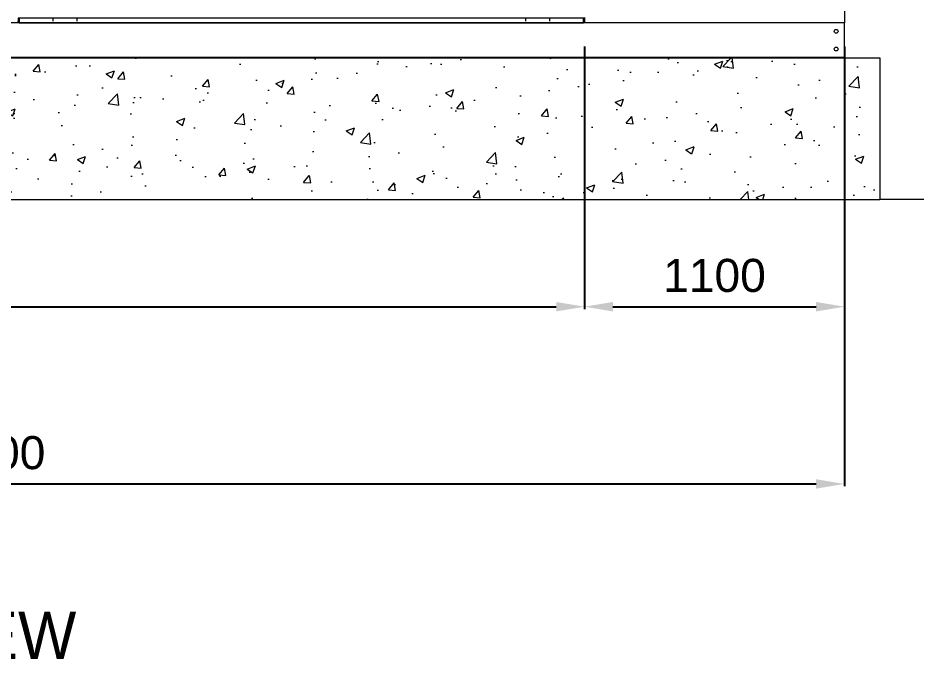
# Model space of a CAD drawing. Header units: millimetres. Extents: x -648583 to 40219, y -129719 to 29148.
# Drawn here: x 22363 to 26198, y 12141 to 14854 of the extents above; entities that cross this region are included whole.
import ezdxf
from ezdxf.enums import TextEntityAlignment as Align

# ---------------------------------------------------------------- set-up
doc = ezdxf.new("R2010")
doc.units = ezdxf.units.MM
doc.layers.add('냉각탑_text', color=3, linetype='Continuous')
doc.layers.add('냉각탑_기초', color=23, linetype='Continuous')
doc.styles.get("Standard").update_dxf_attribs({"font": 'arial.ttf'})
doc.styles.add('돋움', font='Dotum.ttf')
doc.dimstyles.new('1.40', dxfattribs={"dimscale": 20, "dimtxt": 1.5, "dimasz": 1, "dimexe": 0.5, "dimexo": 0.5, "dimgap": 0.5, "dimtad": 1, "dimdec": 0, "dimzin": 0, "dimdsep": 46, "dimtxsty": 'Standard', "dimcen": 0, "dimclrd": 2, "dimclre": 2, "dimclrt": 3, "dimadec": 0, "dimazin": 0, "dimtfac": 1, "dimtdec": 0, "dimtmove": 0, "dimatfit": 0, "dimfxl": 1, "dimtolj": 1, "dimtzin": 0, "dimlwd": -1, "dimlwe": -1, "dimarcsym": 0})

# ---------------------------------------------------------------- blocks, each defined once
blk = doc.blocks.new('*D61')
at = {"color": 2, "transparency": 16777216}
for p, q in [((19361.3, 14733.6), (19361.3, 13621.8)), ((24761.3, 14733.6), (24761.3, 13621.8)), ((19481.3, 13631.8), (24641.3, 13631.8))]:
    blk.add_line(p, q, dxfattribs=at)
for points in [[(19481.3, 13651.8), (19481.3, 13611.8), (19361.3, 13631.8)], [(24641.3, 13651.8), (24641.3, 13611.8), (24761.3, 13631.8)]]:
    blk.add_solid(points, dxfattribs=at)
at = {"layer": 'Defpoints', "color": 0, "transparency": 16777216}
for p in [(19361.3, 14833.6), (24761.3, 14833.6), (24761.3, 13631.8)]:
    blk.add_point(p, dxfattribs=at)
at = {"color": 3, "lineweight": 20, "transparency": 16777216, "insert": (22061.3, 13763.3), "char_height": 140, "attachment_point": 5}
blk.add_mtext('\\A1;5400', dxfattribs=at)
blk = doc.blocks.new('*D62')
at = {"color": 2, "transparency": 16777216}
for p, q in [((24761.3, 14733.6), (24761.3, 13621.8)), ((25861.3, 14733.6), (25861.3, 13621.8)), ((24881.3, 13631.8), (25741.3, 13631.8))]:
    blk.add_line(p, q, dxfattribs=at)
for points in [[(24881.3, 13651.8), (24881.3, 13611.8), (24761.3, 13631.8)], [(25741.3, 13651.8), (25741.3, 13611.8), (25861.3, 13631.8)]]:
    blk.add_solid(points, dxfattribs=at)
at = {"layer": 'Defpoints', "color": 0, "transparency": 16777216}
for p in [(24761.3, 14833.6), (25861.3, 14833.6), (25861.3, 13631.8)]:
    blk.add_point(p, dxfattribs=at)
at = {"color": 3, "lineweight": 20, "transparency": 16777216, "insert": (25311.3, 13763.3), "char_height": 140, "attachment_point": 5}
blk.add_mtext('\\A1;1100', dxfattribs=at)
blk = doc.blocks.new('*D63')
at = {"color": 2, "transparency": 16777216}
for p, q in [((18661.3, 14585.2), (18661.3, 12871.4)), ((25861.3, 14585.2), (25861.3, 12871.4)), ((18781.3, 12881.4), (25741.3, 12881.4))]:
    blk.add_line(p, q, dxfattribs=at)
for points in [[(18781.3, 12901.4), (18781.3, 12861.4), (18661.3, 12881.4)], [(25741.3, 12901.4), (25741.3, 12861.4), (25861.3, 12881.4)]]:
    blk.add_solid(points, dxfattribs=at)
at = {"layer": 'Defpoints', "color": 0, "transparency": 16777216}
for p in [(18661.3, 14685.2), (25861.3, 14685.2), (25861.3, 12881.4)]:
    blk.add_point(p, dxfattribs=at)
at = {"color": 3, "lineweight": 20, "transparency": 16777216, "insert": (22261.3, 13012.9), "char_height": 140, "attachment_point": 5}
blk.add_mtext('\\A1;7200', dxfattribs=at)
blk = doc.blocks.new('1')
at = {"lineweight": 20}
for p, q in [((25861.3, 18433.6), (25861.3, 14833.6)), ((24761.3, 14833.6), (19861.3, 14833.6)), ((25861.3, 14833.6), (24761.3, 14833.6))]:
    blk.add_line(p, q, dxfattribs=at)
at = {"color": 7, "lineweight": 20, "ltscale": 0.34}
for p, q in [((22363.3, 14853.6), (22363.3, 14840)), ((22512.3, 14840), (22512.3, 14853.6)), ((22612.3, 14853.6), (22612.3, 14840)), ((24512.3, 14840), (24512.3, 14853.6)), ((24612.3, 14853.6), (24612.3, 14840)), ((24761.3, 14840), (24761.3, 14853.6))]:
    blk.add_line(p, q, dxfattribs=at)
at = {"color": 7, "lineweight": 20}
for p, q in [((22512.3, 14853.6), (22363.3, 14853.6)), ((24756.6, 14853.6), (22368, 14853.6)), ((24512.3, 14853.6), (22612.3, 14853.6)), ((24761.3, 14853.6), (24612.3, 14853.6)), ((24761.3, 14833.6), (22363.3, 14833.6)), ((22368, 14833.6), (24756.6, 14833.6))]:
    blk.add_line(p, q, dxfattribs=at)
at = {"color": 7, "lineweight": 20, "ltscale": 0.16}
for p, q in [((22363.3, 14833.6), (22363.3, 14840)), ((24761.3, 14840), (24761.3, 14833.6))]:
    blk.add_line(p, q, dxfattribs=at)
at = {"color": 7, "lineweight": 20, "ltscale": 0.3825}
for p, q in [((22368, 14853.6), (22368, 14838.3)), ((24756.6, 14838.3), (24756.6, 14853.6))]:
    blk.add_line(p, q, dxfattribs=at)
at = {"color": 7, "lineweight": 20, "ltscale": 0.39}
blk.add_line((24761.3, 14855.6), (24761.3, 14840), dxfattribs=at)
at = {"color": 7, "lineweight": 20, "ltscale": 0.00043427}
blk.add_line((24761.3, 14843.1), (24761.3, 14843.1), dxfattribs=at)
at = {"color": 7, "lineweight": 20, "ltscale": 0.1175}
for p, q in [((22368, 14833.6), (22368, 14838.3)), ((24756.6, 14833.6), (24756.6, 14838.3))]:
    blk.add_line(p, q, dxfattribs=at)
at = {"color": 7, "lineweight": 20, "ltscale": 0.000478323}
blk.add_line((22372.8, 14833.6), (22372.9, 14833.6), dxfattribs=at)
at = {"color": 7, "lineweight": 20, "ltscale": 0.000571071}
blk.add_line((22473.6, 14833.6), (22473.6, 14833.6), dxfattribs=at)
at = {"color": 7, "lineweight": 20, "ltscale": 0.000337276}
blk.add_line((22488.1, 14833.6), (22488.1, 14833.6), dxfattribs=at)
at = {"color": 7, "lineweight": 20, "ltscale": 0.000669931}
blk.add_line((22963.2, 14833.6), (22963.2, 14833.6), dxfattribs=at)
at = {"color": 7, "lineweight": 20, "ltscale": 0.000895851}
blk.add_line((22972.8, 14833.6), (22972.9, 14833.6), dxfattribs=at)
at = {"color": 7, "lineweight": 20, "ltscale": 0.000673251}
blk.add_line((23515.1, 14833.6), (23515, 14833.6), dxfattribs=at)
at = {"color": 7, "lineweight": 20, "ltscale": 0.000571084}
blk.add_line((23529.5, 14833.6), (23529.5, 14833.6), dxfattribs=at)
at = {"color": 7, "lineweight": 20, "ltscale": 0.000197227}
blk.add_line((23609.6, 14833.6), (23609.6, 14833.6), dxfattribs=at)
at = {"color": 7, "lineweight": 20, "ltscale": 0.000670507}
blk.add_line((24151.8, 14833.6), (24151.8, 14833.6), dxfattribs=at)
at = {"color": 7, "lineweight": 20, "ltscale": 0.000335273}
blk.add_line((24161.4, 14833.6), (24161.5, 14833.6), dxfattribs=at)
at = {"color": 7, "lineweight": 20, "ltscale": 0.000447819}
blk.add_line((24751.8, 14833.6), (24751.8, 14833.6), dxfattribs=at)
at = {"color": 0, "lineweight": 20}
blk.add_line((25861.3, 14685.2), (25861.3, 14833.6), dxfattribs=at)
at = {"ltscale": 500}
blk.add_line((25861.3, 14685.2), (18661.3, 14685.2), dxfattribs=at)
at = {"lineweight": 20}
for centre in [(25826.3, 14797.7), (25826.3, 14722.7)]:
    blk.add_circle(centre, 8, dxfattribs=at)
at = {"color": 7, "lineweight": 20}
for centre, radius, start, end in [((22408, 14838.3), 4.7, 269.7272, 270), ((22409.7, 14840), 6.4, 269.7738, 270), ((22471.9, 14840), 6.4, 270, 270.2365), ((23595.1, 14838.3), 4.7, 270, 270.2728), ((23642.2, 14840), 6.4, 269.7738, 270), ((23704.4, 14840), 6.4, 270, 270.2365), ((24602.7, 14840), 6.4, 269.7608, 270), ((24664.9, 14840), 6.4, 270, 270.229), ((24716.6, 14838.3), 4.7, 270, 270.2728)]:
    blk.add_arc(centre, radius, start, end, dxfattribs=at)

msp = doc.modelspace()

# ---------------------------------------------------------------- hatches: boundary and pattern name
at = {"layer": '냉각탑_기초', "lineweight": 20, "ltscale": 30}
h = msp.add_hatch(dxfattribs=at)
h.set_pattern_fill('AR-CONC', color=256, scale=50, style=0)
h.set_pattern_definition([(50, (12059.25, -1856.07), (358.63, -31.376), [37.5, -412.5]), (355, (12059.25, -1856.07), (-69.3757, 376.096), [30, -330]), (100.4514, (12089.14, -1858.7), (289.2547, 344.72), [31.87, -350.571]), (46.1842, (12059.25, -1756.07), (533.6205, -82.7595), [56.25, -618.75]), (96.6356, (12103.7, -1762.97), (467.331, 487.059), [47.805, -525.856]), (351.1842, (12059.25, -1756.07), (467.331, 487.06), [45, -495]), (21, (12109.25, -1781.07), (298.4535, -201.3094), [37.5, -412.5]), (326, (12109.25, -1781.07), (121.6577, 362.575), [30, -330]), (71.4514, (12134.13, -1797.85), (420.1113, 161.265), [31.87, -350.571]), (37.5, (12059.25, -1856.07), (6.0799, 166.4469), [0, -326, 0, -335, 0, -331.25]), (7.5, (12059.25, -1856.07), (131.5348, 197.2059), [0, -191, 0, -318.5, 0, -126.25]), (327.5, (11947.75, -1856.07), (266.9112, -11.2774), [0, -125, 0, -390, 0, -517.5]), (317.5, (11897.75, -1856.07), (291.593, 50.0525), [0, -162.5, 0, -259, 0, -367.5])])
h.paths.add_polyline_path([(26011.3, 14685.2), (18511.3, 14685.2), (18511.3, 14085.2), (26011.3, 14085.2)])

# ---------------------------------------------------------------- linework, layer by layer
for p, q in [((18511.3, 14685.2), (26011.3, 14685.2)), ((26011.3, 14685.2), (26011.3, 14085.2)), ((18324.8, 14085.2), (26011.3, 14085.2)), ((26197.8, 14085.2), (26011.3, 14085.2))]:
    msp.add_line(p, q, dxfattribs=at)

# ---------------------------------------------------------------- block references
msp.add_blockref('1', (0, 0))

# ---------------------------------------------------------------- texts
at = {"layer": '냉각탑_text', "lineweight": 20, "style": '돋움'}
msp.add_text('LEFT VIEW', height=199.97, dxfattribs=at).set_placement((21919.5, 12240.7), align=Align.MIDDLE_CENTER)

# ---------------------------------------------------------------- dimensions: what is measured, and where the dimension line sits
at = {"lineweight": 20}
for base, p1, p2, picture, middle in [((24761.3, 13631.8), (19361.3, 14833.6), (24761.3, 14833.6), '*D61', (22061.3, 13763.3)), ((25861.3, 13631.8), (24761.3, 14833.6), (25861.3, 14833.6), '*D62', (25311.3, 13763.3)), ((25861.3, 12881.4), (18661.3, 14685.2), (25861.3, 14685.2), '*D63', (22261.3, 13012.9))]:
    dim = msp.add_linear_dim(base=base, p1=p1, p2=p2, dimstyle='1.40', override={"dimtxt": 7, "dimasz": 6, "dimexo": 5, "dimgap": 3}, dxfattribs=at)
    dim.commit()
    dim.dimension.update_dxf_attribs({"geometry": picture, "text_midpoint": middle})

doc.saveas('drawing.dxf')
